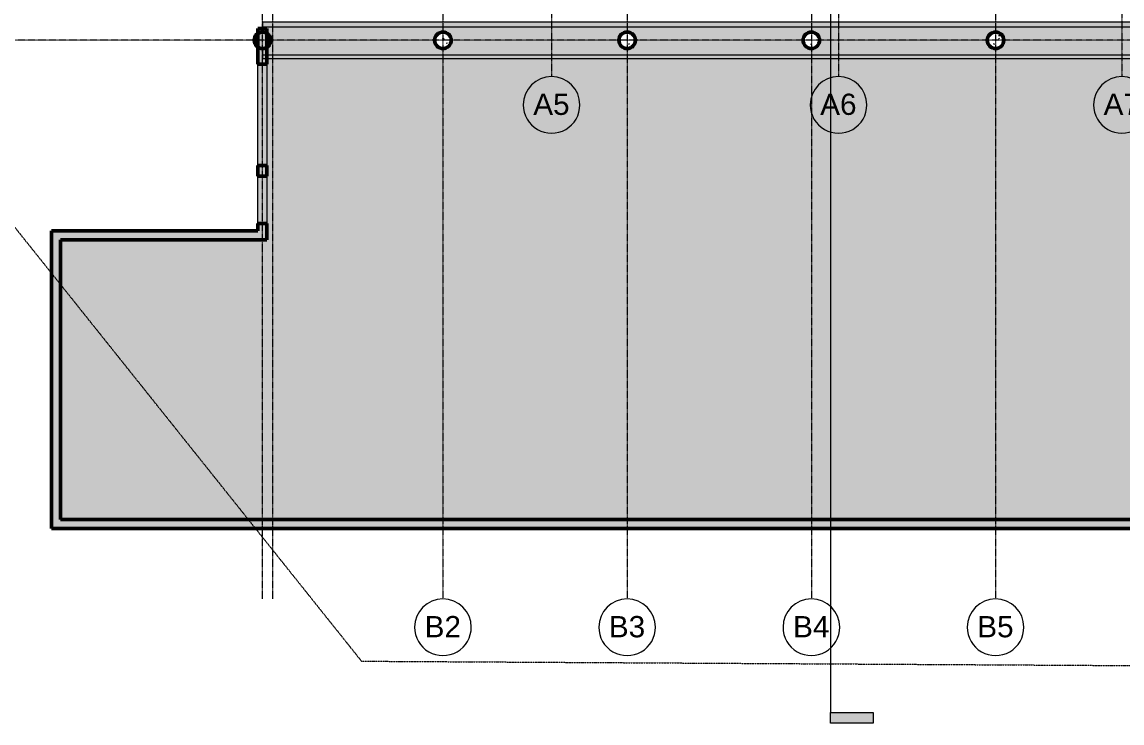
# Model space of a CAD drawing. Header units: inches. Extents: x -4182 to -1344, y 10222 to 12031.
# Drawn here: x -3234 to -2302, y 10222 to 10816 of the extents above; entities that cross this region are included whole.
import ezdxf

# ---------------------------------------------------------------- set-up
doc = ezdxf.new("R2010")
doc.units = ezdxf.units.IN
doc.header["$MEASUREMENT"] = 0
doc.linetypes.add('Double Dash 3_8_', pattern=[1, 0.375, -0.125, 0.125, -0.125, 0.125, -0.125])
doc.linetypes.add('Grid Line 1_2_', pattern=[0.875, 0.5, -0.125, 0.125, -0.125])
for name, color, linetype, lineweight, transparency in [('A-ROOF-1', 50, 'Continuous', 13, 0.6), ('A-WALL-2', 50, 'Continuous', 13, 0.4), ('A-WALL-PATT-1', 251, 'Continuous', 13, 0.4)]:
    doc.layers.add(name, color=color, linetype=linetype, lineweight=lineweight, transparency=transparency)
for name, color, linetype, lineweight in [('A-WALL-3', 163, 'Continuous', 50), ('A-WALL-8', 151, 'Continuous', 13), ('C-PROP-LINE', 91, 'Double Dash 3_8_', 20), ('G-ANNO-SYMB', 111, 'Continuous', 9), ('S-BEAM-1', 153, 'Continuous', 9), ('S-BEAM-2', 50, 'Continuous', 9), ('S-BEAM-3', 145, 'Continuous', 9), ('S-COLS-1', 253, 'Continuous', 9), ('S-COLS-2', 163, 'Continuous', 50), ('S-GRID-1', 1, 'Grid Line 1_2_', 9), ('S-GRID-IDEN', 1, 'Continuous', 9)]:
    doc.layers.add(name, color=color, linetype=linetype, lineweight=lineweight)
doc.styles.add('Arial', font='arial.ttf', dxfattribs={"height": 18})
pattern_1 = [(50, (0, 0), (27.5427, -2.40992), [2.88, -31.68]), (355, (0, 0), (-5.327844, 28.884266), [2.304, -25.344]), (100.451, (2.295, -0.2), (22.215316, 26.47393), [2.448, -26.924]), (46.184, (0, 7.68), (40.98187, -6.35642), [4.32, -47.52]), (96.636, (3.415, 7.15), (35.89075, 37.40619), [3.671, -40.386]), (351.184, (0, 7.68), (35.89097, 37.40622), [3.456, -38.016]), (21, (3.84, 5.76), (22.921036, -15.46073), [2.88, -31.68]), (326, (3.84, 5.76), (9.34353, 27.84574), [2.304, -25.344]), (71.451, (5.75, 4.472), (32.26477, 12.38442), [2.448, -26.924]), (37.5, (0, 0), (0.466855, 12.782707), [1.267, -23.77, 1.267, -24.461, -25.44]), (37.5, (0, 0), (0.466855, 12.782707), [-50.765, 1.267, -24.173]), (7.5, (0, 0), (10.10159, 15.14509), [1.267, -13.402, 1.267, -23.194, -9.696]), (7.5, (0, 0), (10.10159, 15.14509), [-39.13, 1.267, -8.429]), (327.5, (-8.563, 0), (20.499161, -0.86578), [1.267, -8.333, 1.267, -28.685, -39.744]), (327.5, (-8.563, 0), (20.499161, -0.86578), [-39.552, 1.267, -38.477]), (317.5, (-12.403, 0), (22.39478, 3.844288), [1.267, -11.213, 1.267, -18.624, -28.224]), (317.5, (-12.403, 0), (22.39478, 3.844288), [-32.371, 1.267, -26.957])]

# ---------------------------------------------------------------- blocks, each defined once
blk = doc.blocks.new('Conc Beam - Conc Beam-1196117-STRUCTURAL SCHEMATIC  - 1ST FLOOR')
at = {"layer": 'S-BEAM-2'}
for points in [[(-1946.2, 10811.9), (-1946.2, 10815.9), (-3030.02, 10815.9), (-3030.02, 10811.9), (-1950.16, 10811.9)], [(-1946.2, 10784.9), (-1946.2, 10787.9), (-3026.2, 10787.9), (-3026.2, 10784.9), (-1950.16, 10784.9)]]:
    blk.add_hatch(color=256, dxfattribs=at).paths.add_polyline_path(points, flags=0)
h = blk.add_hatch(color=256, dxfattribs=at)
h.paths.add_polyline_path([(-1944.2, 10787.9), (-1943.16, 10787.9), (-1943.16, 10793.5), (-1944.2, 10793.63), (-1945.89, 10794.33), (-1946.2, 10794.57), (-1946.2, 10787.9)], flags=0)
h.paths.add_polyline_path([(-3030.02, 10787.9), (-3026.2, 10787.9), (-3026.2, 10794.57), (-3026.52, 10794.33), (-3028.2, 10793.63), (-3030.02, 10793.4), (-3030.02, 10789.26)], flags=0)
h.paths.add_polyline_path([(-1946.2, 10806.22), (-1945.89, 10806.46), (-1944.2, 10807.16), (-1943.16, 10807.29), (-1943.16, 10811.9), (-1946.2, 10811.9), (-1946.2, 10806.83)], flags=0)
h.paths.add_polyline_path([(-3026.2, 10806.22), (-3026.2, 10810.46), (-3030.02, 10810.46), (-3030.02, 10807.4), (-3028.2, 10807.16), (-3026.52, 10806.46)], flags=0)
h = blk.add_hatch(color=256, dxfattribs=at)
h.paths.add_polyline_path([(-1947.34, 10787.9), (-1946.2, 10787.9), (-1946.2, 10794.57), (-1947.34, 10795.45), (-1948.45, 10796.9), (-1949.15, 10798.58), (-1949.39, 10800.4), (-1949.15, 10802.21), (-1948.45, 10803.9), (-1947.34, 10805.35), (-1946.2, 10806.22), (-1946.2, 10811.9), (-3030.02, 10811.9), (-3030.02, 10810.46), (-3026.2, 10810.46), (-3026.2, 10806.22), (-3025.07, 10805.35), (-3023.95, 10803.9), (-3023.25, 10802.21), (-3023.02, 10800.4), (-3023.25, 10798.58), (-3023.95, 10796.9), (-3025.07, 10795.45), (-3026.2, 10794.57), (-3026.2, 10787.9), (-1948.45, 10787.9)], flags=0)
h.paths.add_polyline_path([(-2097.2, 10793.4), (-2099.01, 10793.63), (-2100.7, 10794.33), (-2102.15, 10795.45), (-2103.27, 10796.9), (-2103.96, 10798.58), (-2104.2, 10800.4), (-2103.96, 10802.21), (-2103.27, 10803.9), (-2102.15, 10805.35), (-2100.7, 10806.46), (-2099.01, 10807.16), (-2097.2, 10807.4), (-2095.39, 10807.16), (-2093.7, 10806.46), (-2092.25, 10805.35), (-2091.14, 10803.9), (-2090.44, 10802.21), (-2090.2, 10800.4), (-2090.44, 10798.58), (-2091.14, 10796.9), (-2092.25, 10795.45), (-2093.7, 10794.33), (-2095.39, 10793.63)], flags=0)
h.paths.add_polyline_path([(-2253.2, 10793.4), (-2255.01, 10793.63), (-2256.7, 10794.33), (-2258.15, 10795.45), (-2259.27, 10796.9), (-2259.96, 10798.58), (-2260.2, 10800.4), (-2259.96, 10802.21), (-2259.27, 10803.9), (-2258.15, 10805.35), (-2256.7, 10806.46), (-2255.01, 10807.16), (-2253.2, 10807.4), (-2251.39, 10807.16), (-2249.7, 10806.46), (-2248.25, 10805.35), (-2247.14, 10803.9), (-2246.44, 10802.21), (-2246.2, 10800.4), (-2246.44, 10798.58), (-2247.14, 10796.9), (-2248.25, 10795.45), (-2249.7, 10794.33), (-2251.39, 10793.63)], flags=0)
h.paths.add_polyline_path([(-2721.2, 10793.4), (-2723.01, 10793.63), (-2724.7, 10794.33), (-2726.15, 10795.45), (-2727.27, 10796.9), (-2727.96, 10798.58), (-2728.2, 10800.4), (-2727.96, 10802.21), (-2727.27, 10803.9), (-2726.15, 10805.35), (-2724.7, 10806.46), (-2723.01, 10807.16), (-2721.2, 10807.4), (-2719.39, 10807.16), (-2717.7, 10806.46), (-2716.25, 10805.35), (-2715.14, 10803.9), (-2714.44, 10802.21), (-2714.2, 10800.4), (-2714.44, 10798.58), (-2715.14, 10796.9), (-2716.25, 10795.45), (-2717.7, 10794.33), (-2719.39, 10793.63)], flags=0)
h.paths.add_polyline_path([(-2877.2, 10793.4), (-2879.01, 10793.63), (-2880.7, 10794.33), (-2882.15, 10795.45), (-2883.27, 10796.9), (-2883.96, 10798.58), (-2884.2, 10800.4), (-2883.96, 10802.21), (-2883.27, 10803.9), (-2882.15, 10805.35), (-2880.7, 10806.46), (-2879.01, 10807.16), (-2877.2, 10807.4), (-2875.39, 10807.16), (-2873.7, 10806.46), (-2872.25, 10805.35), (-2871.14, 10803.9), (-2870.44, 10802.21), (-2870.2, 10800.4), (-2870.44, 10798.58), (-2871.14, 10796.9), (-2872.25, 10795.45), (-2873.7, 10794.33), (-2875.39, 10793.63)], flags=0)
h.paths.add_polyline_path([(-2409.2, 10793.4), (-2411.01, 10793.63), (-2412.7, 10794.33), (-2414.15, 10795.45), (-2415.27, 10796.9), (-2415.96, 10798.58), (-2416.2, 10800.4), (-2415.96, 10802.21), (-2415.27, 10803.9), (-2414.15, 10805.35), (-2412.7, 10806.46), (-2411.01, 10807.16), (-2409.2, 10807.4), (-2407.39, 10807.16), (-2405.7, 10806.46), (-2404.25, 10805.35), (-2403.14, 10803.9), (-2402.44, 10802.21), (-2402.2, 10800.4), (-2402.44, 10798.58), (-2403.14, 10796.9), (-2404.25, 10795.45), (-2405.7, 10794.33), (-2407.39, 10793.63)], flags=0)
h.paths.add_polyline_path([(-2565.2, 10793.4), (-2567.01, 10793.63), (-2568.7, 10794.33), (-2570.15, 10795.45), (-2571.27, 10796.9), (-2571.96, 10798.58), (-2572.2, 10800.4), (-2571.96, 10802.21), (-2571.27, 10803.9), (-2570.15, 10805.35), (-2568.7, 10806.46), (-2567.01, 10807.16), (-2565.2, 10807.4), (-2563.39, 10807.16), (-2561.7, 10806.46), (-2560.25, 10805.35), (-2559.14, 10803.9), (-2558.44, 10802.21), (-2558.2, 10800.4), (-2558.44, 10798.58), (-2559.14, 10796.9), (-2560.25, 10795.45), (-2561.7, 10794.33), (-2563.39, 10793.63)], flags=0)
h = blk.add_hatch(color=256, dxfattribs=at)
h.paths.add_polyline_path([(-1946.2, 10784.9), (-1943.16, 10784.9), (-1943.16, 10787.9), (-1946.2, 10787.9), (-1946.2, 10784.99)], flags=0)
h.paths.add_polyline_path([(-3026.2, 10784.9), (-3026.2, 10787.9), (-3030.02, 10787.9), (-3030.02, 10784.9), (-3027.38, 10784.9)], flags=0)
at = {"layer": 'S-BEAM-1'}
for p, q in [((-3030.02, 10815.9), (-3030.02, 10811.9)), ((-3030.02, 10815.9), (-1946.2, 10815.9)), ((-3030.02, 10811.9), (-3030.02, 10810.46)), ((-3030.02, 10811.9), (-1946.2, 10811.9)), ((-1946.2, 10787.9), (-3026.2, 10787.9)), ((-3026.2, 10784.9), (-1946.2, 10784.9))]:
    blk.add_line(p, q, dxfattribs=at)
at = {"layer": 'S-BEAM-3'}
for p, q in [((-3030.02, 10810.46), (-3030.02, 10807.4)), ((-3030.02, 10793.4), (-3030.02, 10787.9)), ((-3030.02, 10787.9), (-3030.02, 10784.9)), ((-3026.2, 10787.9), (-3030.02, 10787.9)), ((-3030.02, 10784.9), (-3026.2, 10784.9))]:
    blk.add_line(p, q, dxfattribs=at)
blk = doc.blocks.new('Family - ___-1264376-STRUCTURAL SCHEMATIC  - 1ST FLOOR')
at = {"layer": 'C-PROP-LINE'}
for p, q in [((-4036.63, 11639.56), (-2946.18, 10274.36)), ((-2946.18, 10274.36), (-1448.46, 10265.84))]:
    blk.add_line(p, q, dxfattribs=at)
blk = doc.blocks.new('Grid - Grid Head - Circle-50561-STRUCTURAL SCHEMATIC  - 1ST FLOOR')
at = {"layer": 'S-GRID-IDEN'}
for start, end in [(360, 180), (180, 360)]:
    blk.add_arc((0, 0), 0.25, start, end, dxfattribs=at)
blk = doc.blocks.new('Section - 3_32_ x 3_8_-54337-STRUCTURAL SCHEMATIC  - 1ST FLOOR')
at = {"layer": 'G-ANNO-SYMB'}
blk.add_hatch(color=256, dxfattribs=at).paths.add_polyline_path([(0, 0.375), (0, 0), (-0.09375, 0), (-0.09375, 0.375)], flags=0)
for p, q in [((0, 0.375), (-0.09375, 0.375)), ((-0.09375, 0.375), (-0.09375, 0)), ((0, 0), (0, 0.375)), ((-0.09375, 0), (0, 0))]:
    blk.add_line(p, q, dxfattribs=at)

msp = doc.modelspace()

# ---------------------------------------------------------------- hatches: boundary and pattern name
at = {"layer": 'A-ROOF-1'}
h = msp.add_hatch(color=256, dxfattribs=at)
h.paths.add_polyline_path([(-3201.2, 10386.77), (-1938.58, 10386.77), (-1938.58, 10705.65), (-1946.2, 10705.65), (-1946.2, 10394.4), (-3201.2, 10394.4), (-3201.2, 10631.4), (-3026.2, 10631.4), (-3026.2, 10645.21), (-3033.83, 10645.21), (-3033.83, 10639.02), (-3208.83, 10639.02), (-3208.83, 10386.77)], flags=0)
h.paths.add_polyline_path([(-3030.02, 10685.21), (-3026.2, 10685.21), (-3026.2, 10694.21), (-3033.83, 10694.21), (-3033.83, 10685.21)], flags=0)
h.paths.add_polyline_path([(-1943.16, 10751.65), (-1938.58, 10751.65), (-1938.58, 10794.57), (-1938.89, 10794.33), (-1940.58, 10793.63), (-1942.39, 10793.4), (-1943.16, 10793.5), (-1943.16, 10784.9), (-1946.2, 10784.9), (-1946.2, 10751.65)], flags=0)
h.paths.add_polyline_path([(-3026.2, 10780.21), (-3026.2, 10784.9), (-3030.02, 10784.9), (-3030.02, 10793.4), (-3031.83, 10793.63), (-3033.52, 10794.33), (-3033.83, 10794.57), (-3033.83, 10780.21), (-3030.02, 10780.21)], flags=0)
msp.add_hatch(color=256, dxfattribs=at).paths.add_polyline_path([(-1971.69, 10394.4), (-1946.2, 10394.4), (-1946.2, 10705.65), (-1938.58, 10705.65), (-1938.58, 10751.65), (-1946.2, 10751.65), (-1946.2, 10784.9), (-3026.2, 10784.9), (-3026.2, 10780.21), (-3033.83, 10780.21), (-3033.83, 10694.21), (-3026.2, 10694.21), (-3026.2, 10685.21), (-3033.83, 10685.21), (-3033.83, 10645.21), (-3026.2, 10645.21), (-3026.2, 10631.4), (-3201.2, 10631.4), (-3201.2, 10394.4), (-2117.39, 10394.4)], flags=0)
at = {"layer": 'A-WALL-2'}
for points in [[(-3026.2, 10694.21), (-3026.2, 10780.21), (-3033.83, 10780.21), (-3033.83, 10694.21)], [(-3033.83, 10645.21), (-3026.2, 10645.21), (-3026.2, 10685.21), (-3033.83, 10685.21), (-3033.83, 10681.14)]]:
    msp.add_hatch(color=256, dxfattribs=at).paths.add_polyline_path(points, flags=0)
at = {"layer": 'A-WALL-PATT-1'}
h = msp.add_hatch(color=256, dxfattribs=at)
h.paths.add_polyline_path([(-3026.2, 10639.02), (-3026.2, 10645.21), (-3033.83, 10645.21), (-3033.83, 10639.02)], flags=0)
h.paths.add_polyline_path([(-3026.2, 10685.21), (-3026.2, 10694.21), (-3033.83, 10694.21), (-3033.83, 10685.21)], flags=0)
h.paths.add_polyline_path([(-3026.2, 10780.21), (-3026.2, 10810.46), (-3033.83, 10810.46), (-3033.83, 10780.21)], flags=0)
for points in [[(-3201.2, 10386.77), (-3201.2, 10639.02), (-3208.83, 10639.02), (-3208.83, 10386.77)], [(-3026.2, 10631.4), (-3026.2, 10639.02), (-3201.2, 10639.02), (-3201.2, 10631.4)], [(-1946.2, 10386.77), (-1946.2, 10394.4), (-3201.2, 10394.4), (-3201.2, 10386.77), (-2117.39, 10386.77)]]:
    msp.add_hatch(color=256, dxfattribs=at).paths.add_polyline_path(points, flags=0)
at = {"layer": 'S-COLS-1'}
h = msp.add_hatch(dxfattribs=at)
h.set_pattern_fill('FP_1', color=256, style=0, pattern_type=2)
h.set_pattern_definition(pattern_1)
h.paths.add_polyline_path([(-3030.02, 10793.4), (-3028.2, 10793.63), (-3026.52, 10794.33), (-3025.07, 10795.45), (-3023.95, 10796.9), (-3023.25, 10798.58), (-3023.02, 10800.4), (-3023.25, 10802.21), (-3023.95, 10803.9), (-3025.07, 10805.35), (-3026.52, 10806.46), (-3028.2, 10807.16), (-3030.02, 10807.4), (-3031.83, 10807.16), (-3033.52, 10806.46), (-3034.97, 10805.35), (-3036.08, 10803.9), (-3036.78, 10802.21), (-3037.02, 10800.4), (-3036.78, 10798.58), (-3036.08, 10796.9), (-3034.97, 10795.45), (-3033.52, 10794.33), (-3031.83, 10793.63)], flags=0)
h = msp.add_hatch(dxfattribs=at)
h.set_pattern_fill('FP_1', color=256, style=0, pattern_type=2)
h.set_pattern_definition(pattern_1)
h.paths.add_polyline_path([(-2877.2, 10793.4), (-2875.39, 10793.63), (-2873.7, 10794.33), (-2872.25, 10795.45), (-2871.14, 10796.9), (-2870.44, 10798.58), (-2870.2, 10800.4), (-2870.44, 10802.21), (-2871.14, 10803.9), (-2872.25, 10805.35), (-2873.7, 10806.46), (-2875.39, 10807.16), (-2877.2, 10807.4), (-2879.01, 10807.16), (-2880.7, 10806.46), (-2882.15, 10805.35), (-2883.27, 10803.9), (-2883.96, 10802.21), (-2884.2, 10800.4), (-2883.96, 10798.58), (-2883.27, 10796.9), (-2882.15, 10795.45), (-2880.7, 10794.33), (-2879.01, 10793.63)], flags=0)
h = msp.add_hatch(dxfattribs=at)
h.set_pattern_fill('FP_1', color=256, style=0, pattern_type=2)
h.set_pattern_definition(pattern_1)
h.paths.add_polyline_path([(-2721.2, 10793.4), (-2719.39, 10793.63), (-2717.7, 10794.33), (-2716.25, 10795.45), (-2715.14, 10796.9), (-2714.44, 10798.58), (-2714.2, 10800.4), (-2714.44, 10802.21), (-2715.14, 10803.9), (-2716.25, 10805.35), (-2717.7, 10806.46), (-2719.39, 10807.16), (-2721.2, 10807.4), (-2723.01, 10807.16), (-2724.7, 10806.46), (-2726.15, 10805.35), (-2727.27, 10803.9), (-2727.96, 10802.21), (-2728.2, 10800.4), (-2727.96, 10798.58), (-2727.27, 10796.9), (-2726.15, 10795.45), (-2724.7, 10794.33), (-2723.01, 10793.63)], flags=0)
h = msp.add_hatch(dxfattribs=at)
h.set_pattern_fill('FP_1', color=256, style=0, pattern_type=2)
h.set_pattern_definition(pattern_1)
h.paths.add_polyline_path([(-2565.2, 10793.4), (-2563.39, 10793.63), (-2561.7, 10794.33), (-2560.25, 10795.45), (-2559.14, 10796.9), (-2558.44, 10798.58), (-2558.2, 10800.4), (-2558.44, 10802.21), (-2559.14, 10803.9), (-2560.25, 10805.35), (-2561.7, 10806.46), (-2563.39, 10807.16), (-2565.2, 10807.4), (-2567.01, 10807.16), (-2568.7, 10806.46), (-2570.15, 10805.35), (-2571.27, 10803.9), (-2571.96, 10802.21), (-2572.2, 10800.4), (-2571.96, 10798.58), (-2571.27, 10796.9), (-2570.15, 10795.45), (-2568.7, 10794.33), (-2567.01, 10793.63)], flags=0)
h = msp.add_hatch(dxfattribs=at)
h.set_pattern_fill('FP_1', color=256, style=0, pattern_type=2)
h.set_pattern_definition(pattern_1)
h.paths.add_polyline_path([(-2409.2, 10793.4), (-2407.39, 10793.63), (-2405.7, 10794.33), (-2404.25, 10795.45), (-2403.14, 10796.9), (-2402.44, 10798.58), (-2402.2, 10800.4), (-2402.44, 10802.21), (-2403.14, 10803.9), (-2404.25, 10805.35), (-2405.7, 10806.46), (-2407.39, 10807.16), (-2409.2, 10807.4), (-2411.01, 10807.16), (-2412.7, 10806.46), (-2414.15, 10805.35), (-2415.27, 10803.9), (-2415.96, 10802.21), (-2416.2, 10800.4), (-2415.96, 10798.58), (-2415.27, 10796.9), (-2414.15, 10795.45), (-2412.7, 10794.33), (-2411.01, 10793.63)], flags=0)

# ---------------------------------------------------------------- linework, layer by layer
at = {"layer": 'A-WALL-3'}
for p, q in [((-3033.83, 10780.21), (-3033.83, 10810.46)), ((-3033.83, 10810.46), (-3026.2, 10810.46)), ((-3026.2, 10810.46), (-3026.2, 10780.21)), ((-3026.2, 10780.21), (-3033.83, 10780.21)), ((-3033.83, 10685.21), (-3033.83, 10694.21)), ((-3033.83, 10694.21), (-3026.2, 10694.21)), ((-3026.2, 10685.21), (-3033.83, 10685.21)), ((-3026.2, 10694.21), (-3026.2, 10685.21)), ((-3208.83, 10386.77), (-3208.83, 10639.02)), ((-3208.83, 10639.02), (-3033.83, 10639.02)), ((-3033.83, 10639.02), (-3033.83, 10645.21)), ((-3033.83, 10645.21), (-3026.2, 10645.21)), ((-3026.2, 10645.21), (-3026.2, 10631.4)), ((-3201.2, 10631.4), (-3201.2, 10394.4)), ((-3026.2, 10631.4), (-3201.2, 10631.4)), ((-3201.2, 10394.4), (-1946.2, 10394.4)), ((-1938.58, 10386.77), (-3208.83, 10386.77))]:
    msp.add_line(p, q, dxfattribs=at)
at = {"layer": 'A-WALL-8'}
for p, q in [((-3033.83, 10694.21), (-3033.83, 10780.21)), ((-3026.2, 10780.21), (-3026.2, 10694.21)), ((-3033.83, 10645.21), (-3033.83, 10685.21)), ((-3026.2, 10685.21), (-3026.2, 10645.21))]:
    msp.add_line(p, q, dxfattribs=at)
at = {"layer": 'G-ANNO-SYMB'}
msp.add_line((-2548.89, 11973.15), (-2548.89, 10230.97), dxfattribs=at)
at = {"layer": 'S-COLS-2'}
for centre, start, end in [((-3030.02, 10800.4), 0, 180), ((-2877.2, 10800.4), 0, 180), ((-2721.2, 10800.4), 0, 180), ((-2565.2, 10800.4), 0, 180), ((-2409.2, 10800.4), 0, 180), ((-3030.02, 10800.4), 180, 0), ((-2877.2, 10800.4), 180, 0), ((-2721.2, 10800.4), 180, 0), ((-2565.2, 10800.4), 180, 0), ((-2409.2, 10800.4), 180, 0)]:
    msp.add_arc(centre, 7, start, end, dxfattribs=at)
at = {"layer": 'S-GRID-1'}
for p, q in [((-3030.02, 10327.11), (-3030.02, 11973.42)), ((-3021.2, 10327.11), (-3021.2, 11973.42)), ((-2785.2, 11973.42), (-2785.2, 10769.7)), ((-2542.2, 11973.42), (-2542.2, 10769.7)), ((-2302.2, 11973.42), (-2302.2, 10769.7)), ((-2877.2, 10889.35), (-2877.2, 10327.11)), ((-2721.2, 10889.35), (-2721.2, 10327.11)), ((-2565.2, 10889.35), (-2565.2, 10327.11)), ((-2409.2, 10889.35), (-2409.2, 10327.11)), ((-1362.8, 10800.4), (-3914.18, 10800.4))]:
    msp.add_line(p, q, dxfattribs=at)

# ---------------------------------------------------------------- block references
at = {"layer": 'C-PROP-LINE'}
msp.add_blockref('Family - ___-1264376-STRUCTURAL SCHEMATIC  - 1ST FLOOR', (0, 0), dxfattribs=at)
at = {"layer": 'G-ANNO-SYMB', "extrusion": (0, 0, -1), "xscale": 95.99999999999994, "yscale": 95.99999999999994, "zscale": 95.99999999999994, "rotation": 90.0000000000006}
msp.add_blockref('Section - 3_32_ x 3_8_-54337-STRUCTURAL SCHEMATIC  - 1ST FLOOR', (2548.89, 10230.97), dxfattribs=at)
at = {"layer": 'S-BEAM-1'}
msp.add_blockref('Conc Beam - Conc Beam-1196117-STRUCTURAL SCHEMATIC  - 1ST FLOOR', (0, 0), dxfattribs=at)
at = {"layer": 'S-GRID-IDEN', "xscale": 95.99999999999994, "yscale": 95.99999999999994, "zscale": 95.99999999999994, "rotation": 180}
for p in [(-2785.2, 10745.7), (-2542.2, 10745.7), (-2302.2, 10745.7), (-2877.2, 10303.11), (-2721.2, 10303.11), (-2565.2, 10303.11), (-2409.2, 10303.11)]:
    msp.add_blockref('Grid - Grid Head - Circle-50561-STRUCTURAL SCHEMATIC  - 1ST FLOOR', p, dxfattribs=at)

# ---------------------------------------------------------------- texts
at = {"layer": 'S-GRID-IDEN', "char_height": 18, "width": 37.269, "attachment_point": 1, "style": 'Arial'}
for s, insert in [('A5', (-2800.69, 10755.18)), ('A6', (-2557.69, 10755.18)), ('A7', (-2317.69, 10755.18)), ('B2', (-2892.69, 10312.6)), ('B3', (-2736.69, 10312.6)), ('B4', (-2580.69, 10312.6)), ('B5', (-2424.69, 10312.6))]:
    msp.add_mtext(s, dxfattribs=dict(at, insert=insert))

doc.saveas('drawing.dxf')
